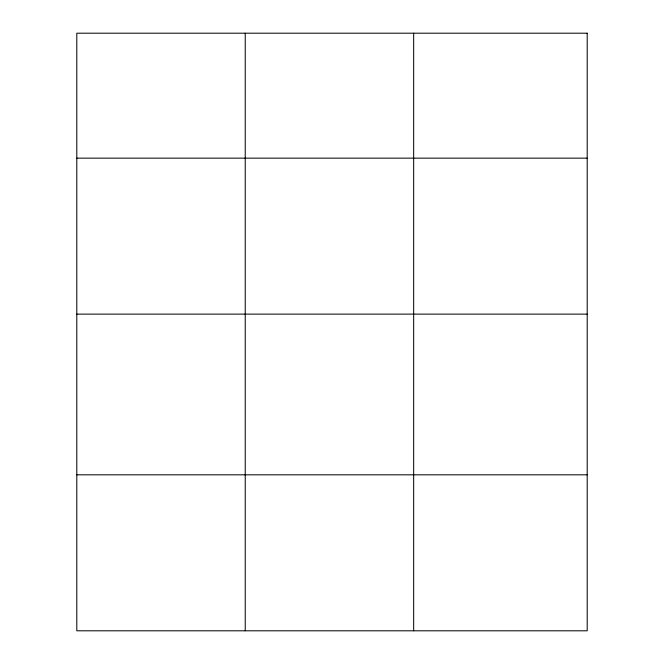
<?xml version="1.0" encoding="UTF-8"?>
<svg xmlns="http://www.w3.org/2000/svg" width="664" height="664" viewBox="0 0 664 664"><rect width="100%" height="100%" fill="white"/><g stroke="black" fill="none" stroke-linecap="round" stroke-linejoin="round"><path stroke-width="1" d="M76.8 158.148L587.2 158.148M76.8 314.122L587.2 314.122M76.8 474.826L587.2 474.826M413.664 33.2L413.664 630.8M245.232 33.2L245.232 630.8M587.2 33.2L76.8 33.2L76.8 630.8L587.2 630.8L587.2 33.2"/></g></svg>
